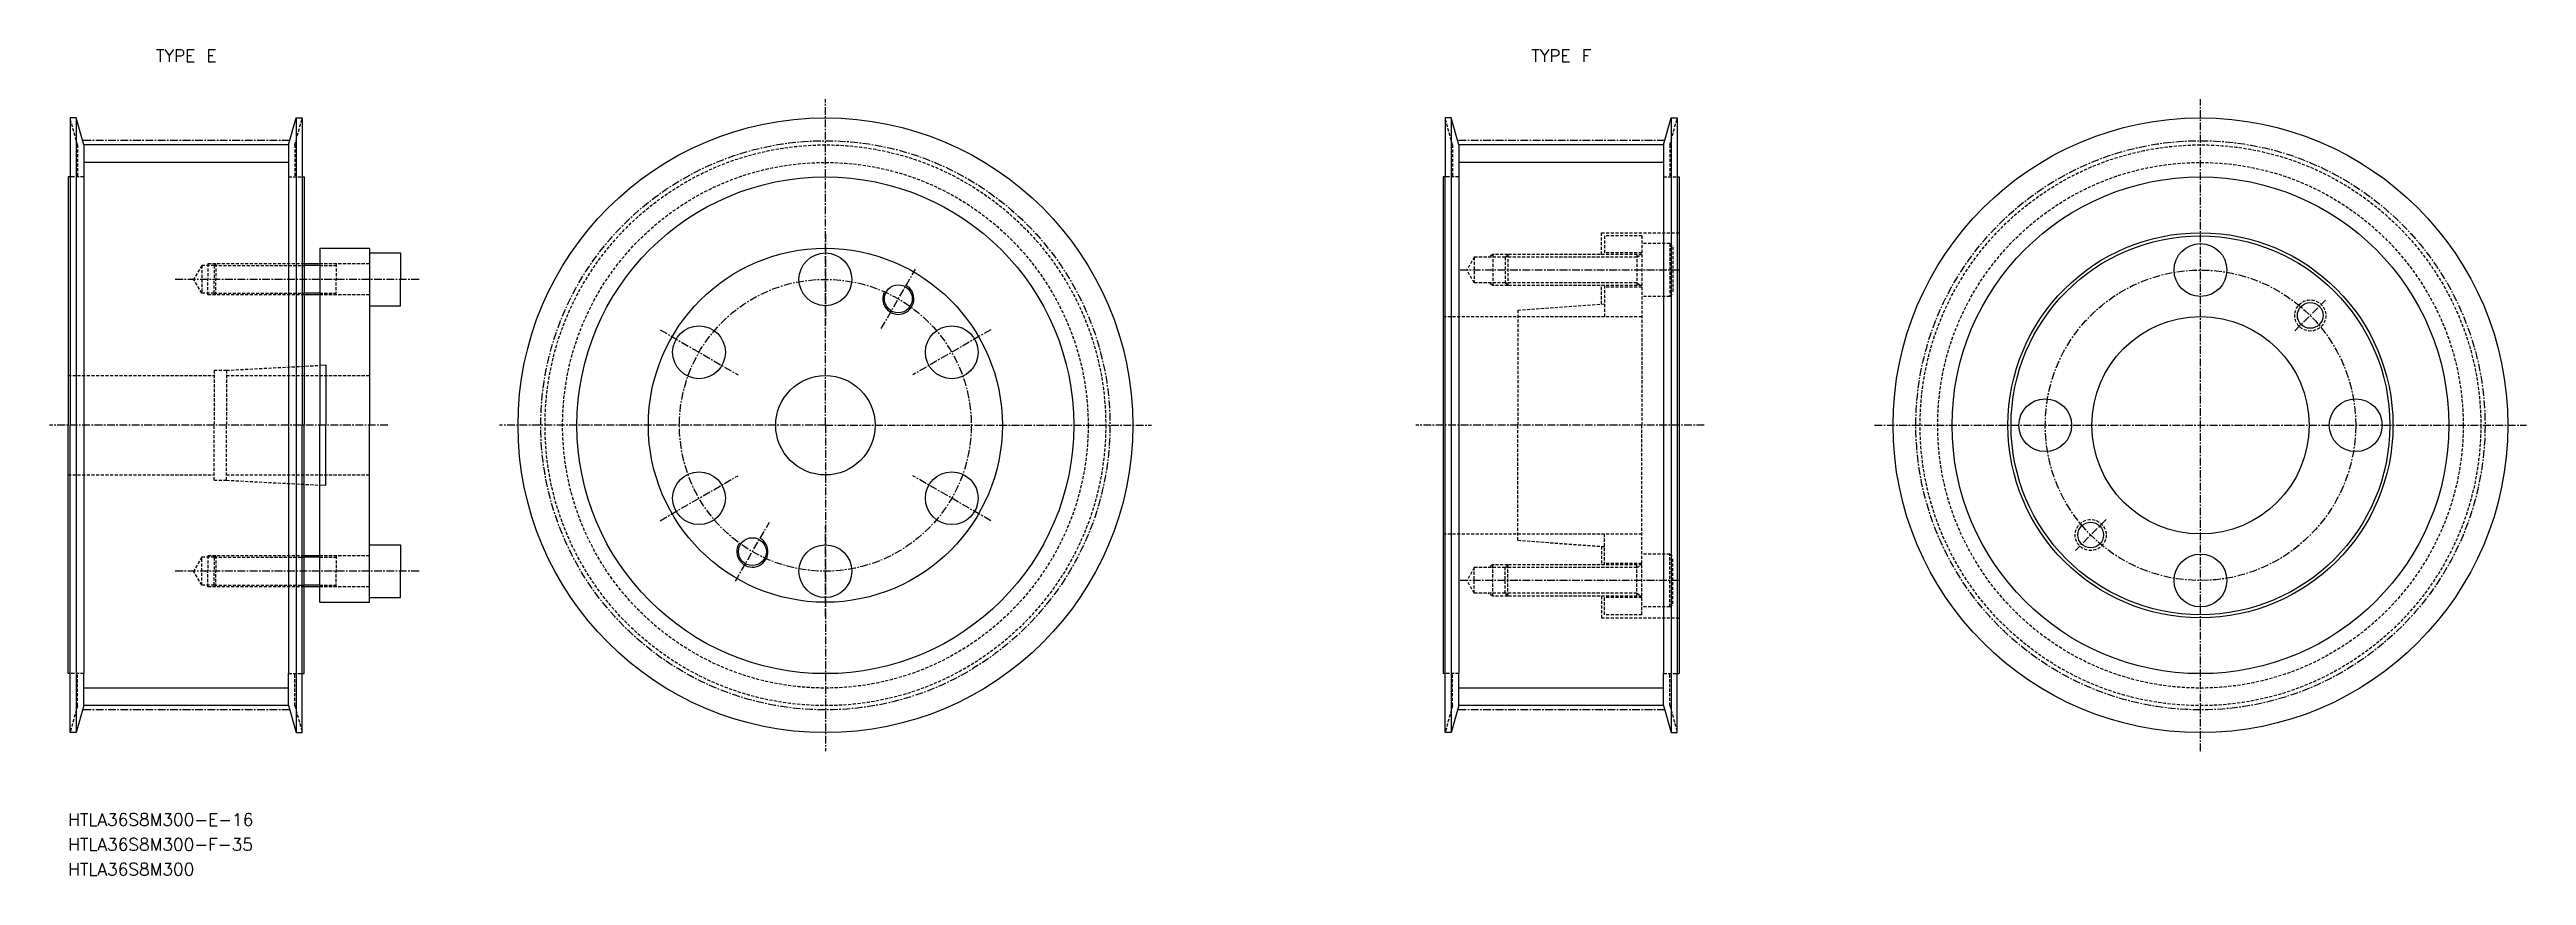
# Model space of a CAD drawing. Extents: x 6788 to 7187, y 14956 to 15089.
import ezdxf
from ezdxf.enums import TextEntityAlignment as Align

# ---------------------------------------------------------------- set-up
doc = ezdxf.new("R2010")
doc.units = 0
doc.linetypes.add('CENTER', pattern=[2, 1.25, -0.25, 0.25, -0.25])
doc.linetypes.add('DASHED', pattern=[0.75, 0.5, -0.25])
doc.layers.get('0').update_dxf_attribs({"linetype": 'CONTINUOUS'})
doc.layers.add('CENTER', color=1, linetype='CENTER')
doc.styles.add('MISUMI', font='txt.shx')

msp = doc.modelspace()

# ---------------------------------------------------------------- linework, layer by layer
at = {"color": 7, "linetype": 'CONTINUOUS'}
for p, q in [((6791.45, 15077.63), (6791.45, 15068.13)), ((6792.45, 15077.63), (6791.45, 15077.63)), ((6792.45, 15077.63), (6792.45, 14978.63)), ((6793.65, 15073.28), (6792.45, 15077.63)), ((6826.65, 15073.28), (6827.85, 15077.63)), ((6827.85, 15077.63), (6827.85, 14978.63)), ((6827.85, 15077.63), (6828.85, 15077.63)), ((6828.85, 15077.63), (6828.85, 15068.13)), ((7012.89, 15077.63), (7012.89, 15068.13)), ((7013.89, 15077.63), (7012.89, 15077.63)), ((7013.89, 15077.63), (7013.89, 14978.63)), ((7015.09, 15073.28), (7013.89, 15077.63)), ((7048.09, 15073.28), (7049.29, 15077.63)), ((7049.29, 15077.63), (7049.29, 14978.63)), ((7049.29, 15077.63), (7050.29, 15077.63)), ((7050.29, 15077.63), (7050.29, 15068.13)), ((6826.65, 15073.28), (6793.65, 15073.28)), ((6793.65, 15073.28), (6793.65, 15068.13)), ((6826.65, 15073.28), (6826.65, 15068.13)), ((7048.09, 15073.28), (7015.09, 15073.28)), ((7015.09, 15073.28), (7015.09, 15068.13)), ((7048.09, 15073.28), (7048.09, 15068.13)), ((6791.15, 15068.13), (6791.15, 15028.13)), ((6791.45, 15068.13), (6791.15, 15068.13)), ((6791.45, 15068.13), (6791.45, 15028.13)), ((6793.65, 15068.13), (6793.65, 14988.13)), ((6826.65, 15068.13), (6826.65, 14988.13)), ((6828.85, 15068.13), (6828.85, 15028.13)), ((6828.85, 15068.13), (6829.15, 15068.13)), ((6829.15, 15068.13), (6829.15, 15054.13)), ((7012.59, 15068.13), (7012.59, 14988.13)), ((7012.89, 15068.13), (7012.59, 15068.13)), ((7012.89, 14988.13), (7012.89, 15068.13)), ((7015.09, 15068.13), (7015.09, 14988.13)), ((7048.09, 15068.13), (7048.09, 14988.13)), ((7050.29, 15068.13), (7050.29, 14988.13)), ((7050.29, 15068.13), (7050.59, 15068.13)), ((7050.59, 15068.13), (7050.59, 14988.13)), ((6831.65, 15056.63), (6831.65, 15054.13)), ((6831.65, 15056.63), (6839.65, 15056.63)), ((6839.65, 15056.63), (6839.65, 15055.88)), ((6839.65, 15055.88), (6844.65, 15055.88)), ((6839.65, 15055.88), (6839.65, 15047.38)), ((6844.65, 15055.88), (6844.65, 15051.63)), ((6829.15, 15054.13), (6829.15, 15049.13)), ((6831.65, 15054.13), (6829.15, 15054.13)), ((6831.65, 15054.13), (6831.65, 15049.13)), ((6844.65, 15047.38), (6844.65, 15051.63)), ((6829.15, 15049.13), (6829.15, 15028.13)), ((6831.65, 15049.13), (6829.15, 15049.13)), ((6831.65, 15049.13), (6831.65, 15028.13)), ((6839.65, 15047.38), (6839.65, 15028.13)), ((6839.65, 15047.38), (6844.65, 15047.38)), ((6832.65, 15037.83), (6831.65, 15037.78)), ((6832.65, 15037.83), (6832.65, 15028.13)), ((6791.15, 14988.13), (6791.15, 15028.13)), ((6791.45, 14988.13), (6791.45, 15028.13)), ((6828.85, 14988.13), (6828.85, 15028.13)), ((6829.15, 15007.13), (6829.15, 15028.13)), ((6831.65, 15007.13), (6831.65, 15028.13)), ((6832.65, 15018.43), (6832.65, 15028.13)), ((6839.65, 15008.88), (6839.65, 15028.13)), ((6832.65, 15018.43), (6831.65, 15018.49)), ((6829.15, 15002.13), (6829.15, 15007.13)), ((6831.65, 15007.13), (6829.15, 15007.13)), ((6831.65, 15002.13), (6831.65, 15007.13)), ((6839.65, 15008.88), (6844.65, 15008.88)), ((6839.65, 15000.38), (6839.65, 15008.88)), ((6844.65, 15008.88), (6844.65, 15004.63)), ((6844.65, 15000.38), (6844.65, 15004.63)), ((6829.15, 14988.13), (6829.15, 15002.13)), ((6831.65, 15002.13), (6829.15, 15002.13)), ((6831.65, 14999.63), (6831.65, 15002.13)), ((6831.65, 14999.63), (6839.65, 14999.63)), ((6839.65, 15000.38), (6844.65, 15000.38)), ((6839.65, 14999.63), (6839.65, 15000.38)), ((6791.45, 14988.13), (6791.15, 14988.13)), ((6791.45, 14978.63), (6791.45, 14988.13)), ((6793.65, 14982.98), (6793.65, 14988.13)), ((6826.65, 14982.98), (6826.65, 14988.13)), ((6828.85, 14978.63), (6828.85, 14988.13)), ((6828.85, 14988.13), (6829.15, 14988.13)), ((7012.89, 14988.13), (7012.59, 14988.13)), ((7012.89, 14978.63), (7012.89, 14988.13)), ((7015.09, 14982.98), (7015.09, 14988.13)), ((7048.09, 14982.98), (7048.09, 14988.13)), ((7050.29, 14978.63), (7050.29, 14988.13)), ((7050.29, 14988.13), (7050.59, 14988.13)), ((6793.65, 14982.98), (6792.45, 14978.63)), ((6826.65, 14982.98), (6793.65, 14982.98)), ((6826.65, 14982.98), (6827.85, 14978.63)), ((7015.09, 14982.98), (7013.89, 14978.63)), ((7048.09, 14982.98), (7015.09, 14982.98)), ((7048.09, 14982.98), (7049.29, 14978.63)), ((6792.45, 14978.63), (6791.45, 14978.63)), ((6827.85, 14978.63), (6828.85, 14978.63)), ((7013.89, 14978.63), (7012.89, 14978.63)), ((7049.29, 14978.63), (7050.29, 14978.63))]:
    msp.add_line(p, q, dxfattribs=at)
at = {"color": 3, "linetype": 'DASHED'}
for p, q in [((6792.65, 15073.28), (6791.45, 15077.63)), ((6827.65, 15073.28), (6828.85, 15077.63)), ((7014.09, 15073.28), (7012.89, 15077.63)), ((7049.09, 15073.28), (7050.29, 15077.63)), ((6792.65, 15073.28), (6792.65, 15068.13)), ((6827.65, 15073.28), (6827.65, 15068.13)), ((7014.09, 15073.28), (7014.09, 15068.13)), ((7049.09, 15073.28), (7049.09, 15068.13)), ((6793.65, 15068.13), (6791.45, 15068.13)), ((6826.65, 15068.13), (6828.85, 15068.13)), ((7015.09, 15068.13), (7012.89, 15068.13)), ((7048.09, 15068.13), (7050.29, 15068.13)), ((7038.09, 15059.13), (7050.59, 15059.13)), ((7038.09, 15055.63), (7038.09, 15059.13)), ((7044.59, 15058.63), (7038.59, 15058.63)), ((7038.59, 15058.63), (7038.59, 15055.63)), ((7044.59, 15058.63), (7044.59, 15028.13)), ((7017.59, 15055.2), (7016.4, 15053.13)), ((7022.59, 15055.2), (7017.59, 15055.2)), ((7017.59, 15055.2), (7017.59, 15051.07)), ((7020.59, 15055.63), (7019.84, 15055.2)), ((7023.02, 15055.63), (7020.59, 15055.63)), ((7020.59, 15055.63), (7020.59, 15050.63)), ((7023.02, 15055.63), (7022.59, 15055.2)), ((7043.79, 15055.2), (7022.59, 15055.2)), ((7022.59, 15055.2), (7022.59, 15051.07)), ((7044.59, 15055.63), (7023.02, 15055.63)), ((7023.02, 15055.63), (7023.02, 15050.63)), ((7044.59, 15055.88), (7038.59, 15055.88)), ((7043.79, 15055.63), (7043.79, 15050.63)), ((7043.79, 15055.2), (7044.54, 15055.63)), ((7049.09, 15057.38), (7044.59, 15057.38)), ((7049.09, 15057.38), (7049.09, 15048.88)), ((7049.09, 15057.38), (7049.59, 15056.88)), ((7049.59, 15056.88), (7049.59, 15049.38)), ((6812.65, 15053.88), (6811.35, 15051.63)), ((6812.65, 15049.38), (6811.35, 15051.63)), ((6814.65, 15053.88), (6812.65, 15053.88)), ((6812.65, 15053.88), (6812.65, 15049.38)), ((6813.65, 15054.13), (6813.65, 15051.63)), ((6814.9, 15054.13), (6813.65, 15054.13)), ((6813.65, 15049.13), (6813.65, 15051.63)), ((6814.9, 15054.13), (6814.65, 15053.88)), ((6814.65, 15053.88), (6829.15, 15053.88)), ((6814.65, 15053.88), (6814.65, 15051.63)), ((6814.65, 15049.38), (6814.65, 15051.63)), ((6829.15, 15054.13), (6814.9, 15054.13)), ((6814.9, 15054.13), (6814.9, 15051.63)), ((6814.9, 15049.13), (6814.9, 15051.63)), ((6839.65, 15054.13), (6831.65, 15054.13)), ((6831.65, 15053.88), (6834.31, 15053.88)), ((6834.31, 15054.13), (6834.31, 15051.63)), ((6834.31, 15049.13), (6834.31, 15051.63)), ((7017.59, 15051.07), (7016.4, 15053.13)), ((7022.59, 15051.07), (7017.59, 15051.07)), ((7020.59, 15050.63), (7019.84, 15051.07)), ((7023.02, 15050.63), (7020.59, 15050.63)), ((7043.79, 15051.07), (7022.59, 15051.07)), ((7023.02, 15050.63), (7022.59, 15051.07)), ((7044.59, 15050.63), (7023.02, 15050.63)), ((7038.09, 15047.65), (7038.09, 15050.63)), ((7038.59, 15050.63), (7038.59, 15045.63)), ((7044.59, 15050.38), (7038.59, 15050.38)), ((7043.79, 15051.07), (7044.54, 15050.63)), ((6814.65, 15049.38), (6812.65, 15049.38)), ((6814.9, 15049.13), (6813.65, 15049.13)), ((6814.65, 15049.38), (6829.15, 15049.38)), ((6814.9, 15049.13), (6814.65, 15049.38)), ((6829.15, 15049.13), (6814.9, 15049.13)), ((6831.65, 15049.38), (6834.31, 15049.38)), ((6839.65, 15049.13), (6831.65, 15049.13)), ((7024.59, 15046.66), (7038.59, 15047.68)), ((7024.59, 15046.66), (7024.59, 15028.13)), ((7049.09, 15048.88), (7044.59, 15048.88)), ((7049.09, 15048.88), (7049.59, 15049.38)), ((7012.59, 15045.63), (7044.59, 15045.63)), ((6791.15, 15036.13), (6814.65, 15036.13)), ((6814.65, 15036.98), (6814.65, 15028.13)), ((6814.65, 15036.98), (6816.65, 15036.98)), ((6816.65, 15036.98), (6831.65, 15037.78)), ((6816.65, 15036.98), (6816.65, 15028.13)), ((6816.65, 15036.13), (6839.65, 15036.13)), ((6814.65, 15019.28), (6814.65, 15028.13)), ((6816.65, 15019.28), (6816.65, 15028.13)), ((7024.59, 15009.61), (7024.59, 15028.13)), ((7044.59, 14997.63), (7044.59, 15028.13)), ((6791.15, 15020.13), (6814.65, 15020.13)), ((6814.65, 15019.28), (6816.65, 15019.28)), ((6816.65, 15020.13), (6839.65, 15020.13)), ((6816.65, 15019.28), (6831.65, 15018.49)), ((7012.59, 15010.63), (7044.59, 15010.63)), ((7038.59, 15005.63), (7038.59, 15010.63)), ((6812.65, 15006.88), (6811.35, 15004.63)), ((6812.65, 15002.38), (6812.65, 15006.88)), ((6814.65, 15006.88), (6812.65, 15006.88)), ((6814.9, 15007.13), (6813.65, 15007.13)), ((6813.65, 15007.13), (6813.65, 15004.63)), ((6814.9, 15007.13), (6814.65, 15006.88)), ((6814.65, 15006.88), (6829.15, 15006.88)), ((6814.65, 15006.88), (6814.65, 15004.63)), ((6829.15, 15007.13), (6814.9, 15007.13)), ((6814.9, 15007.13), (6814.9, 15004.63)), ((6839.65, 15007.13), (6831.65, 15007.13)), ((6831.65, 15006.88), (6834.31, 15006.88)), ((6834.31, 15007.13), (6834.31, 15004.63)), ((7024.59, 15009.61), (7038.59, 15008.58)), ((7038.09, 15008.62), (7038.09, 15005.63)), ((7049.09, 15007.38), (7044.59, 15007.38)), ((7049.09, 14998.88), (7049.09, 15007.38)), ((7049.09, 15007.38), (7049.59, 15006.88)), ((7049.59, 14999.38), (7049.59, 15006.88)), ((6812.65, 15002.38), (6811.35, 15004.63)), ((6813.65, 15002.13), (6813.65, 15004.63)), ((6814.65, 15002.38), (6814.65, 15004.63)), ((6814.9, 15002.13), (6814.9, 15004.63)), ((6834.31, 15002.13), (6834.31, 15004.63)), ((7017.59, 15005.2), (7016.4, 15003.13)), ((7017.59, 15001.07), (7016.4, 15003.13)), ((7017.59, 15001.07), (7017.59, 15005.2)), ((7022.59, 15005.2), (7017.59, 15005.2)), ((7020.59, 15005.63), (7019.84, 15005.2)), ((7023.02, 15005.63), (7020.59, 15005.63)), ((7020.59, 15000.63), (7020.59, 15005.63)), ((7023.02, 15005.63), (7022.59, 15005.2)), ((7043.79, 15005.2), (7022.59, 15005.2)), ((7022.59, 15001.07), (7022.59, 15005.2)), ((7044.59, 15005.63), (7023.02, 15005.63)), ((7023.02, 15000.63), (7023.02, 15005.63)), ((7044.59, 15005.88), (7038.59, 15005.88)), ((7043.79, 15000.63), (7043.79, 15005.63)), ((7043.79, 15005.2), (7044.54, 15005.63)), ((6814.65, 15002.38), (6812.65, 15002.38)), ((6814.9, 15002.13), (6813.65, 15002.13)), ((6814.65, 15002.38), (6829.15, 15002.38)), ((6814.9, 15002.13), (6814.65, 15002.38)), ((6829.15, 15002.13), (6814.9, 15002.13)), ((6831.65, 15002.38), (6834.31, 15002.38)), ((6839.65, 15002.13), (6831.65, 15002.13)), ((7022.59, 15001.07), (7017.59, 15001.07)), ((7020.59, 15000.63), (7019.84, 15001.07)), ((7023.02, 15000.63), (7020.59, 15000.63)), ((7043.79, 15001.07), (7022.59, 15001.07)), ((7023.02, 15000.63), (7022.59, 15001.07)), ((7044.59, 15000.63), (7023.02, 15000.63)), ((7038.09, 15000.63), (7038.09, 14997.13)), ((7038.59, 14997.63), (7038.59, 15000.63)), ((7044.59, 15000.38), (7038.59, 15000.38)), ((7043.79, 15001.07), (7044.54, 15000.63)), ((7049.09, 14998.88), (7044.59, 14998.88)), ((7049.09, 14998.88), (7049.59, 14999.38)), ((7038.09, 14997.13), (7050.59, 14997.13)), ((7044.59, 14997.63), (7038.59, 14997.63)), ((6793.65, 14988.13), (6791.45, 14988.13)), ((6792.65, 14982.98), (6792.65, 14988.13)), ((6826.65, 14988.13), (6828.85, 14988.13)), ((6827.65, 14982.98), (6827.65, 14988.13)), ((7015.09, 14988.13), (7012.89, 14988.13)), ((7014.09, 14982.98), (7014.09, 14988.13)), ((7048.09, 14988.13), (7050.29, 14988.13)), ((7049.09, 14982.98), (7049.09, 14988.13)), ((6792.65, 14982.98), (6791.45, 14978.63)), ((6827.65, 14982.98), (6828.85, 14978.63)), ((7014.09, 14982.98), (7012.89, 14978.63)), ((7049.09, 14982.98), (7050.29, 14978.63))]:
    msp.add_line(p, q, dxfattribs=at)
at = {"color": 3, "linetype": 'CONTINUOUS'}
for p, q in [((6826.65, 15070.45), (6793.65, 15070.45)), ((7048.09, 15070.45), (7015.09, 15070.45)), ((6826.65, 14985.81), (6793.65, 14985.81)), ((7048.09, 14985.81), (7015.09, 14985.81))]:
    msp.add_line(p, q, dxfattribs=at)
at = {"color": 3}
for p, q in [((6831.65, 15053.88), (6829.15, 15053.88)), ((6831.65, 15049.38), (6829.15, 15049.38)), ((6831.65, 15006.88), (6829.15, 15006.88)), ((6831.65, 15002.38), (6829.15, 15002.38))]:
    msp.add_line(p, q, dxfattribs=at)
at = {"color": 7, "linetype": 'CONTINUOUS'}
for centre, radius in [((6913.09, 15028.13), 49.5), ((7134.54, 15028.13), 49.5), ((6913.09, 15028.13), 40), ((7134.54, 15028.13), 40), ((7134.54, 15028.13), 31), ((7134.54, 15028.13), 30.5), ((6913.09, 15028.13), 28.5), ((6913.09, 15028.13), 28.5), ((6913.09, 15051.63), 4.25), ((7134.54, 15053.13), 4.25), ((6924.84, 15048.49), 2.25), ((7152.22, 15045.81), 2.07), ((6892.74, 15039.88), 4.25), ((6933.44, 15039.88), 4.25), ((7134.54, 15028.13), 17.5), ((6913.09, 15028.13), 8), ((7109.54, 15028.13), 4.25), ((7159.54, 15028.13), 4.25), ((6892.74, 15016.38), 4.25), ((6933.44, 15016.38), 4.25), ((7116.86, 15010.46), 2.07), ((6901.34, 15007.78), 2.25), ((6913.09, 15004.63), 4.25), ((7134.54, 15003.13), 4.25)]:
    msp.add_circle(centre, radius, dxfattribs=at)
at = {"color": 3, "linetype": 'DASHED'}
for centre, radius in [((6913.09, 15028.13), 45.15), ((6913.09, 15028.13), 42.32), ((7134.54, 15028.13), 45.15), ((7134.54, 15028.13), 42.32), ((7152.22, 15045.81), 2.5), ((7116.86, 15010.46), 2.5)]:
    msp.add_circle(centre, radius, dxfattribs=at)
at = {"color": 3, "linetype": 'CONTINUOUS'}
for centre in [(6924.84, 15048.49), (6901.34, 15007.78)]:
    msp.add_arc(centre, 2.5, 150, 62, dxfattribs=at)
at = {"layer": 'CENTER', "color": 1, "linetype": 'CENTER'}
for p, q in [((6913.09, 15028.13), (6913.09, 15080.63)), ((7134.54, 14975.63), (7134.54, 15080.63)), ((6826.83, 15073.97), (6793.46, 15073.97)), ((7048.28, 15073.97), (7014.9, 15073.97)), ((6913.09, 15058.88), (6913.09, 15044.38)), ((6847.65, 15051.63), (6808.35, 15051.63)), ((6922.09, 15043.72), (6927.59, 15053.25)), ((7050.59, 15053.13), (7015.25, 15053.13)), ((7149.74, 15043.34), (7154.69, 15048.29)), ((6886.46, 15043.51), (6899.02, 15036.26)), ((6939.72, 15043.51), (6927.17, 15036.26)), ((6842.65, 15028.13), (6788.15, 15028.13)), ((6842.65, 15028.13), (6807.15, 15028.13)), ((6913.09, 15028.13), (6860.59, 15028.13)), ((6913.09, 15028.13), (6965.59, 15028.13)), ((6913.09, 15028.13), (6913.09, 14975.63)), ((7054.64, 15028.13), (7008.19, 15028.13)), ((7082.04, 15028.13), (7187.04, 15028.13)), ((6886.46, 15012.76), (6899.02, 15020.01)), ((6939.72, 15012.76), (6927.17, 15020.01)), ((6898.59, 15003.02), (6904.09, 15012.55)), ((6913.09, 14997.38), (6913.09, 15011.88)), ((7119.34, 15012.93), (7114.39, 15007.98)), ((6847.65, 15004.63), (6808.35, 15004.63)), ((7050.59, 15003.13), (7015.25, 15003.13)), ((6826.83, 14982.3), (6793.46, 14982.3)), ((7048.28, 14982.3), (7014.9, 14982.3))]:
    msp.add_line(p, q, dxfattribs=at)
for centre, radius in [((6913.09, 15028.13), 45.83), ((7134.54, 15028.13), 45.83), ((6913.09, 15028.13), 23.5), ((7134.54, 15028.13), 25)]:
    msp.add_circle(centre, radius, dxfattribs=at)

# ---------------------------------------------------------------- texts
at = {"color": 7, "linetype": 'CONTINUOUS', "style": 'MISUMI'}
for s, p in [('TYPE E', (6810.15, 15087.63)), ('TYPE F', (7031.59, 15087.63))]:
    msp.add_text(s, height=2, dxfattribs=at).set_placement(p, align=Align.MIDDLE_CENTER)
for s, p in [('HTLA36S8M300-E-16', (6791.15, 14963.63)), ('HTLA36S8M300-F-35', (6791.15, 14959.63)), ('HTLA36S8M300', (6791.15, 14955.63))]:
    msp.add_text(s, height=2, dxfattribs=at).set_placement(p)

doc.saveas('drawing.dxf')
